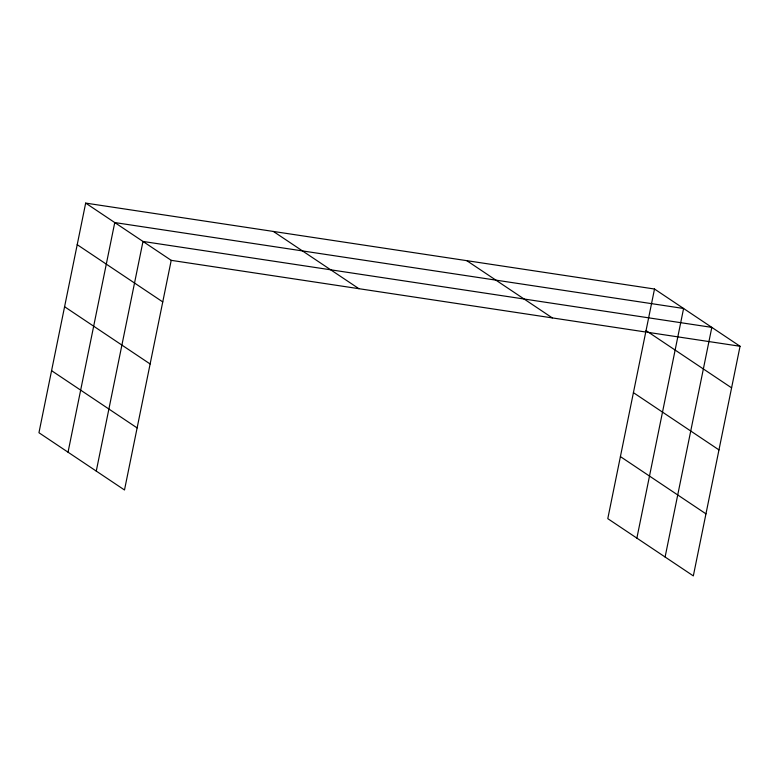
<?xml version="1.0" encoding="UTF-8"?>
<svg xmlns="http://www.w3.org/2000/svg" width="779" height="779" viewBox="0 0 779 779"><rect width="100%" height="100%" fill="white"/><g stroke="black" fill="none" stroke-linecap="round" stroke-linejoin="round"><path stroke-width="1.17" d="M85.671 203.095L38.95 432.734L124.494 489.981L171.214 260.342L85.671 203.095L654.506 289.019L740.05 346.266L693.329 575.905L607.786 518.658L654.506 289.019M68.036 452.2L114.756 222.56L683.592 308.484L636.871 538.123M96.265 471.091L142.985 241.451L711.821 327.375L665.1 557.014M171.214 260.342L646.19 332.088M647.398 332.263L740.05 346.266M646.044 330.598L731.588 387.845M466.787 260.663L552.33 317.91M633.415 392.655L718.968 449.902M620.405 456.601L705.959 513.848M273.39 231.451L358.934 288.697M77.209 244.674L162.762 301.921M64.589 306.731L150.133 363.978M51.58 370.677L137.123 427.924"/></g></svg>
